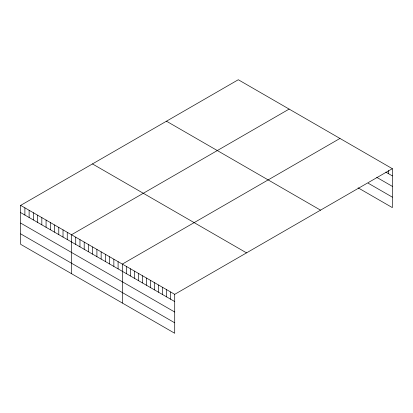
<?xml version="1.0" encoding="UTF-8"?>
<svg xmlns="http://www.w3.org/2000/svg" width="413" height="413" viewBox="0 0 413 413"><rect width="100%" height="100%" fill="white"/><g stroke="black" fill="none" stroke-linecap="round" stroke-linejoin="round"><path stroke-width="0.62" d="M20.65 205.39L174.709 294.335L174.709 333.265L20.65 244.315L20.65 205.39L238.291 79.735L392.35 168.685L392.35 207.61L358.102 187.838M289.131 109.089L71.49 234.744L71.49 273.669M339.971 138.443L122.331 264.093L122.331 303.023M174.709 294.335L392.35 168.685M385.804 172.123L392.35 175.902M376.739 177.353L392.35 186.366M368.174 183.186L392.35 197.146M166.47 121.205L320.529 210.15M92.471 163.925L246.53 252.87M20.65 212.612L174.709 301.557M20.65 223.072L174.709 312.022M20.65 233.856L174.709 322.801M388.323 170.569L388.323 173.579M170.683 292.012L170.683 299.229M166.651 289.683L166.651 296.906M162.624 287.355L162.624 294.577M158.592 285.032L158.592 292.249M154.565 282.704L154.565 289.926M150.533 280.381L150.533 287.598M146.507 278.052L146.507 285.275M142.475 275.724L142.475 282.946M138.448 273.401L138.448 280.618M134.416 271.073L134.416 278.295M130.389 268.749L130.389 275.967M126.357 266.421L126.357 273.643M118.092 261.651L118.092 268.868M113.854 259.204L113.854 266.421M109.621 256.757L109.621 263.979M105.382 254.31L105.382 261.532M101.149 251.863L101.149 259.085M96.91 249.421L96.91 256.638M92.672 246.974L92.672 254.191M88.439 244.527L88.439 251.744M84.2 242.08L84.2 249.302M79.962 239.633L79.962 246.855M75.729 237.191L75.729 244.408M67.252 232.297L67.252 239.514M63.019 229.85L63.019 237.072M58.78 227.403L58.78 234.625M54.542 224.961L54.542 232.178M50.309 222.514L50.309 229.731M46.07 220.067L46.07 227.284M41.832 217.62L41.832 224.842M37.598 215.173L37.598 222.395M33.36 212.731L33.36 219.948M29.122 210.284L29.122 217.501M24.888 207.837L24.888 215.054"/></g></svg>
